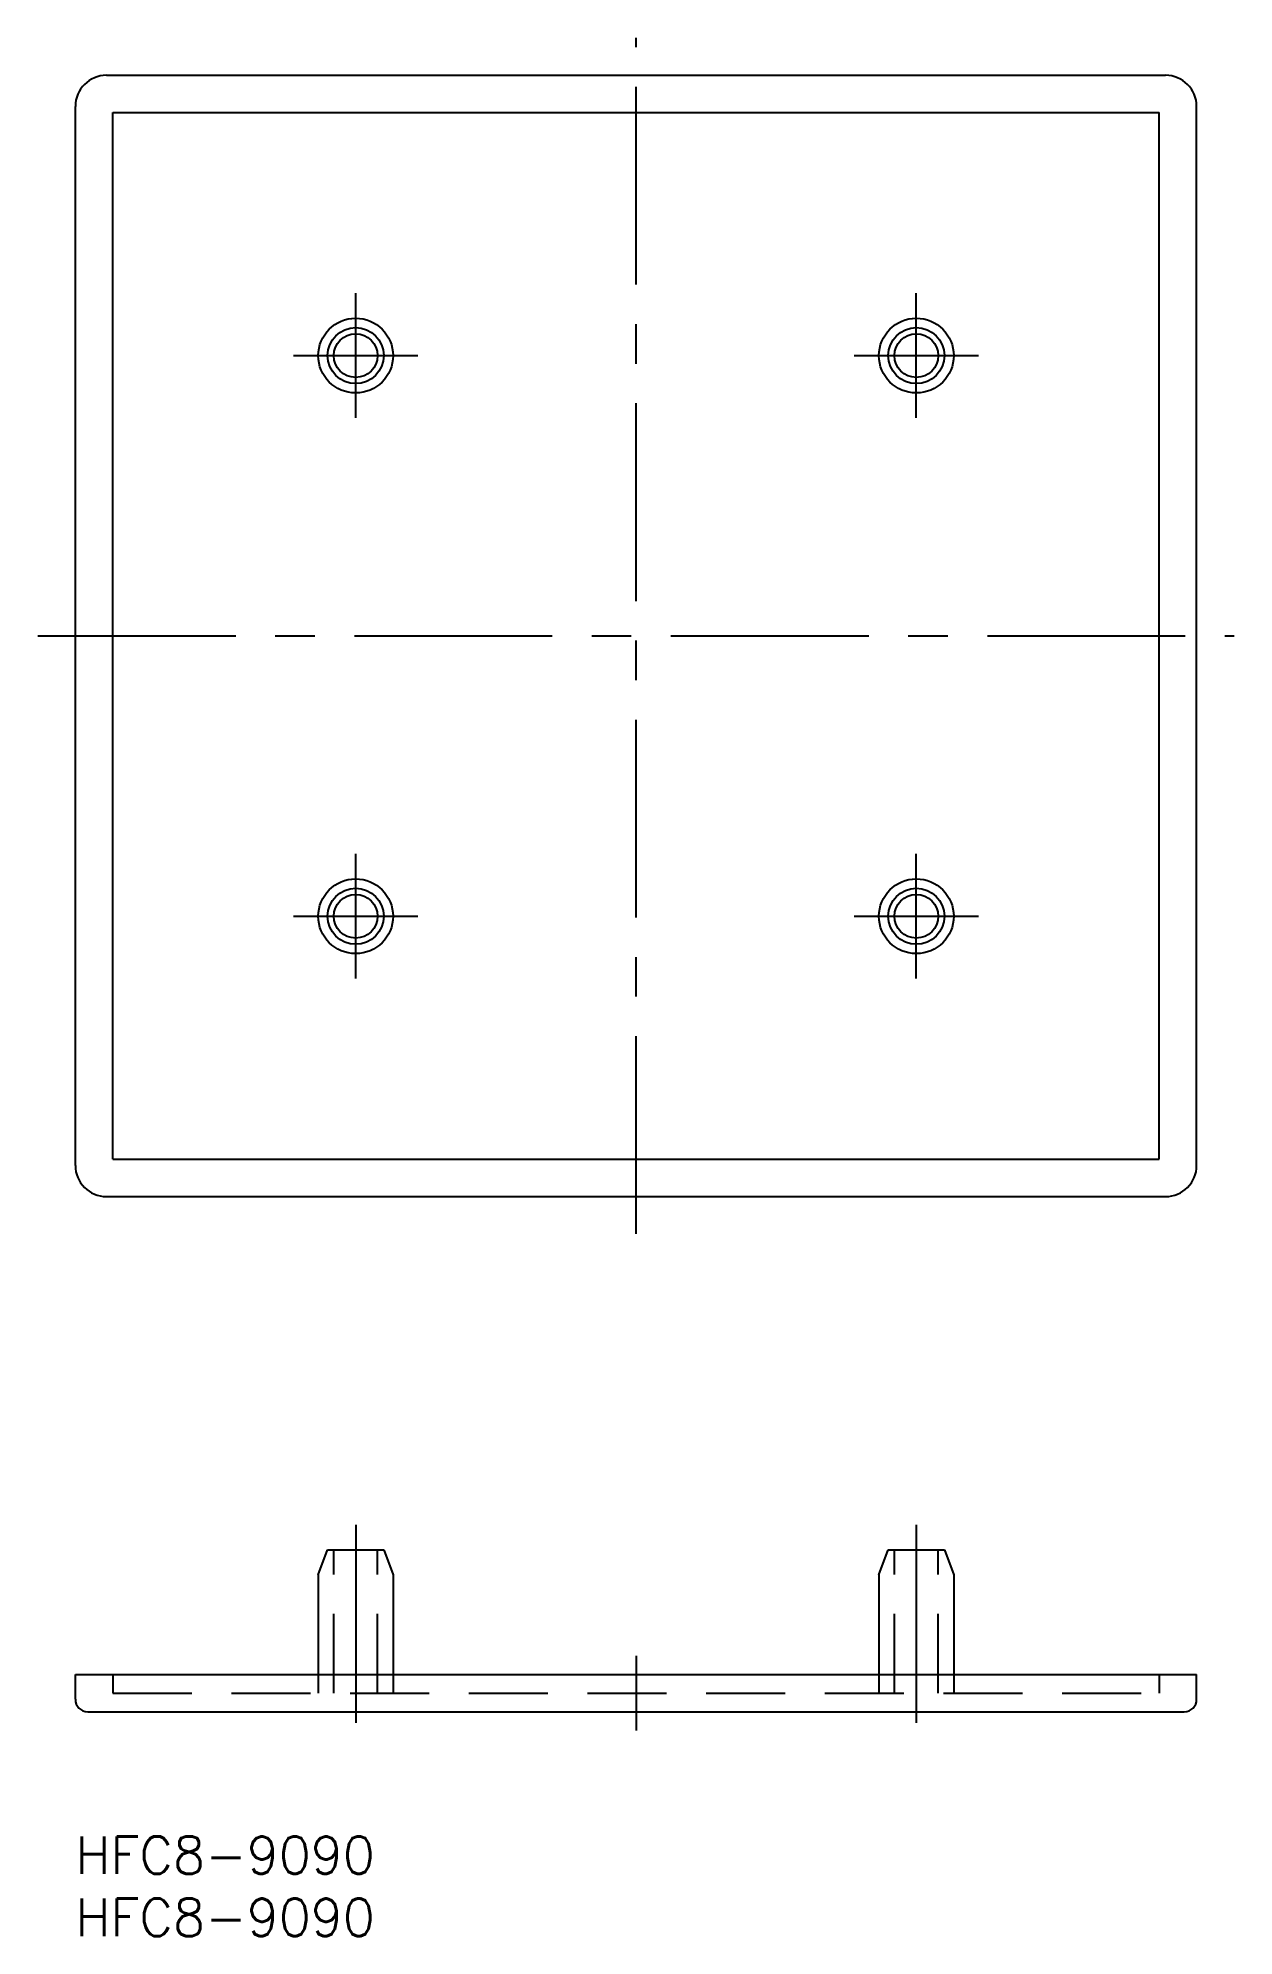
# Model space of a CAD drawing. Extents: x -3 to 93, y -8 to 144.
import ezdxf

# ---------------------------------------------------------------- set-up
doc = ezdxf.new("R2010")
doc.units = 0
doc.header["$LTSCALE"] = 0.5
doc.linetypes.add('CENTER', pattern=[50.8, 31.75, -6.35, 6.35, -6.35])
doc.linetypes.add('DASHED', pattern=[19.05, 12.7, -6.35])
for name, color, linetype in [('MSM_CENTER', 1, 'CENTER'), ('MSM_CONTINUOUS', 7, 'CONTINUOUS'), ('MSM_DASHED', 4, 'DASHED'), ('MSM_PART_NUMBER', 7, 'CONTINUOUS')]:
    doc.layers.add(name, color=color, linetype=linetype)
doc.styles.get("Standard").update_dxf_attribs({"font": 'txt.shx', "height": 3, "bigfont": 'bigfont.shx'})

# ---------------------------------------------------------------- blocks, each defined once
blk = doc.blocks.new('*U2')
at = {"layer": 'MSM_PART_NUMBER'}
blk.add_text('HFC8-9090', height=3, dxfattribs=at).set_placement((0, -3))
blk = doc.blocks.new('*U3')
at = {"layer": 'MSM_PART_NUMBER'}
blk.add_text('HFC8-9090', height=3, dxfattribs=at).set_placement((0, -8))

msp = doc.modelspace()

# ---------------------------------------------------------------- linework, layer by layer
at = {"layer": 'MSM_CENTER'}
for p, q in [((45, 48.35), (45, 144.35)), ((22.5, 113.85), (22.5, 123.85)), ((67.5, 113.85), (67.5, 123.85)), ((17.5, 118.85), (27.5, 118.85)), ((62.5, 118.85), (72.5, 118.85)), ((-3, 96.35), (93, 96.35)), ((22.5, 68.85), (22.5, 78.85)), ((67.5, 68.85), (67.5, 78.85)), ((17.5, 73.85), (27.5, 73.85)), ((62.5, 73.85), (72.5, 73.85)), ((22.5, 25), (22.5, 8)), ((67.5, 25), (67.5, 8)), ((45, 14.5), (45, 8.5))]:
    msp.add_line(p, q, dxfattribs=at)
at = {"layer": 'MSM_CONTINUOUS'}
for p, q in [((2.5, 141.35), (87.5, 141.35)), ((0, 53.85), (0, 138.85)), ((90, 53.85), (90, 138.85)), ((3, 54.35), (3, 138.35)), ((3, 138.35), (87, 138.35)), ((87, 54.35), (87, 138.35)), ((3, 54.35), (87, 54.35)), ((2.5, 51.35), (87.5, 51.35)), ((19.5, 21), (20.25, 23)), ((20.25, 23), (24.75, 23)), ((24.75, 23), (25.5, 21)), ((64.5, 21), (65.25, 23)), ((65.25, 23), (69.75, 23)), ((69.75, 23), (70.5, 21)), ((19.5, 21), (19.5, 13)), ((25.5, 21), (25.5, 13)), ((64.5, 21), (64.5, 13)), ((70.5, 21), (70.5, 13)), ((0, 13), (90, 13)), ((0, 11), (0, 13)), ((90, 11), (90, 13)), ((1, 10), (89, 10))]:
    msp.add_line(p, q, dxfattribs=at)
for centre, radius in [((22.5, 118.85), 3), ((22.5, 118.85), 2.25), ((22.5, 118.85), 1.75), ((67.5, 118.85), 3), ((67.5, 118.85), 2.25), ((67.5, 118.85), 1.75), ((22.5, 73.85), 3), ((67.5, 73.85), 3), ((22.5, 73.85), 2.25), ((22.5, 73.85), 1.75), ((67.5, 73.85), 2.25), ((67.5, 73.85), 1.75)]:
    msp.add_circle(centre, radius, dxfattribs=at)
for centre, radius, start, end in [((2.5, 138.85), 2.5, 90, 180), ((87.5, 138.85), 2.5, 0, 90), ((2.5, 53.85), 2.5, 180, 270), ((87.5, 53.85), 2.5, 270, 0), ((1, 11), 1, 180, 270), ((89, 11), 1, 270, 0)]:
    msp.add_arc(centre, radius, start, end, dxfattribs=at)
at = {"layer": 'MSM_DASHED'}
for p, q in [((20.75, 11.5), (20.75, 23)), ((24.25, 11.5), (24.25, 23)), ((65.75, 11.5), (65.75, 23)), ((69.25, 11.5), (69.25, 23)), ((3, 13), (3, 11.5)), ((19.5, 13), (19.5, 11.5)), ((25.5, 13), (25.5, 11.5)), ((64.5, 13), (64.5, 11.5)), ((70.5, 13), (70.5, 11.5)), ((87, 13), (87, 11.5)), ((3, 11.5), (87, 11.5))]:
    msp.add_line(p, q, dxfattribs=at)

# ---------------------------------------------------------------- block references
at = {"layer": 'MSM_CONTINUOUS'}
for name in ['*U2', '*U3']:
    msp.add_blockref(name, (0, 0), dxfattribs=at)

doc.saveas('drawing.dxf')
